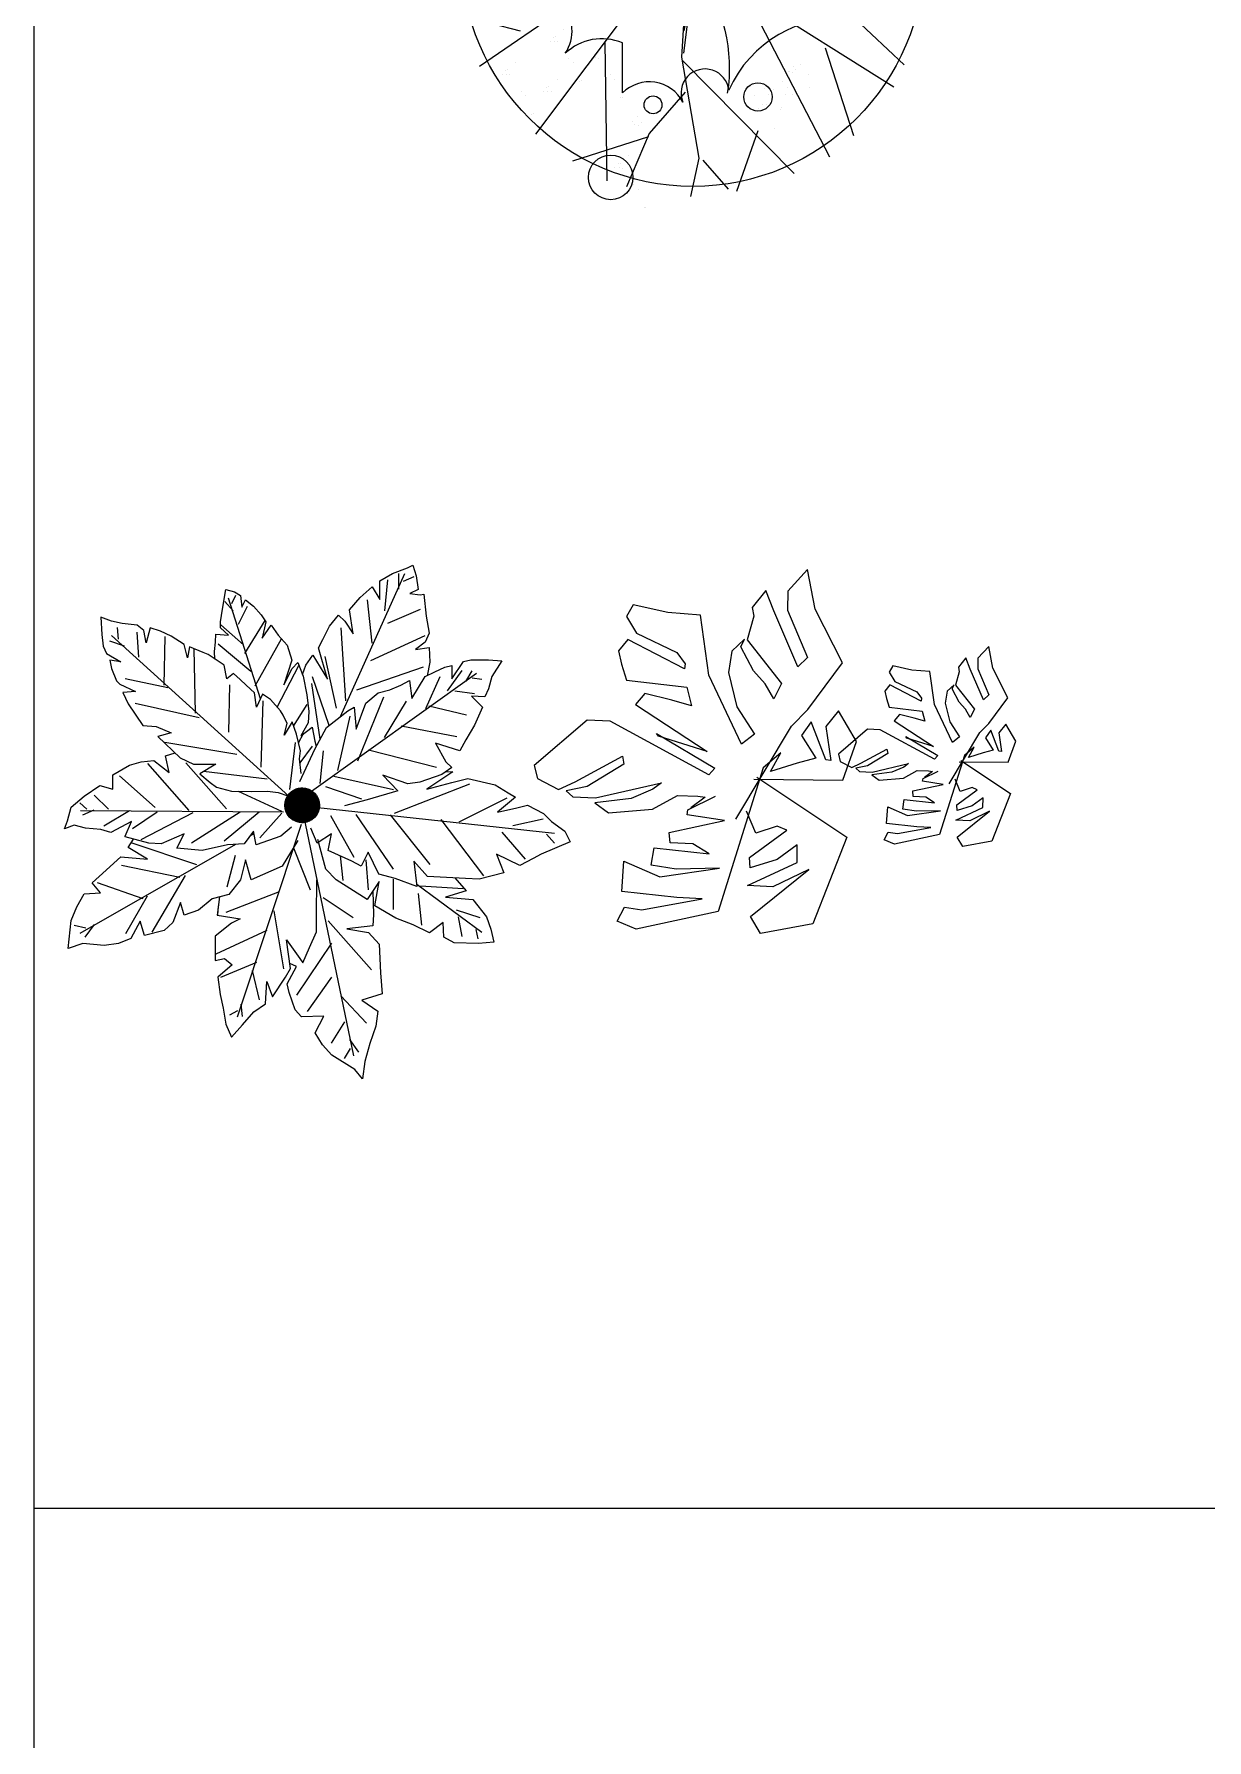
# Model space of a CAD drawing. Header units: millimetres. Extents: x 14385 to 129787, y 107826 to 186798.
# Drawn here: x 18573 to 21864, y 121597 to 126384 of the extents above; entities that cross this region are included whole.
import ezdxf

# ---------------------------------------------------------------- set-up
doc = ezdxf.new("R2010")
doc.units = ezdxf.units.MM
doc.header["$LTSCALE"] = 1000
doc.layers.add('FF-PLANTS', color=86, linetype='Continuous')

# ---------------------------------------------------------------- blocks, each defined once
blk = doc.blocks.new('做成ACAD TuKuai0082')
at = {"color": 98, "linetype": 'Continuous'}
for p, q in [((-203.7, 348.2), (-184.8, 633.2)), ((-104.4, 176.7), (-113.4, 639.8)), ((126.2, 436.1), (92.7, 661.7)), ((-114.2, 448.1), (-283.8, 602.4)), ((26.4, 246.4), (231.4, 618.8)), ((244.5, 548.9), (244.5, 548.9)), ((259.2, 562.3), (259.2, 562.3)), ((277.3, 558.5), (277.3, 558.5)), ((316.2, 550), (316.2, 550)), ((335, 550.8), (335, 550.8)), ((338.3, 554.9), (338.3, 554.9)), ((-209.1, 343.4), (-416.2, 511.9)), ((25.1, 307.2), (-11.1, 517.1)), ((238.7, 483.2), (238.7, 483.2)), ((257.5, 492.8), (257.5, 492.8)), ((258.8, 499.9), (258.8, 499.9)), ((260.9, 188.2), (406.9, 506)), ((-246.6, 87.4), (-510.1, 418.3)), ((-266, 393.6), (-266, 393.6)), ((-263.6, 383.1), (-263.6, 383.1)), ((-260.3, 395.9), (-260.3, 395.9)), ((-237.4, 416.8), (-237.4, 416.8)), ((3.3, 9.2), (-41.8, 405.8)), ((232.7, 394), (232.7, 394)), ((241.6, 405.2), (241.6, 405.2)), ((244.1, 394.6), (244.1, 394.6)), ((247.3, 407.4), (247.3, 407.4)), ((253.4, 393.4), (253.4, 393.4)), ((270.2, 428.3), (270.2, 428.3)), ((283.1, 191.9), (503.7, 404.7)), ((-274.9, 382.5), (-274.9, 382.5)), ((-254.2, 381.8), (-254.2, 381.8)), ((-222.3, 335.3), (-222.3, 335.3)), ((0, 0), (-209.1, 343.4)), ((-93.7, 159.1), (-203.7, 348.2)), ((166.3, 187.2), (171.3, 352.3)), ((285.3, 346.9), (285.3, 346.9)), ((429.5, 348.2), (429.5, 348.2)), ((-396, 268.8), (-586, 295.3)), ((-210, 323.3), (-210, 323.3)), ((6.6, 4.5), (25.1, 307.2)), ((297.6, 334.8), (297.6, 334.8)), ((333.4, 326.3), (580.3, 299)), ((348.8, 305.6), (348.8, 305.6)), ((392, 313.8), (392, 313.8)), ((397.3, 327.2), (397.3, 327.2)), ((405.3, 330.4), (405.3, 330.4)), ((406.7, 327.2), (406.7, 327.2)), ((406.7, 325.9), (406.7, 325.9)), ((6.1, -9.5), (-352, 266.2)), ((-192.4, 270.3), (-192.4, 270.3)), ((-188.4, 272.8), (-188.4, 272.8)), ((315.3, 281.9), (315.3, 281.9)), ((319.2, 284.4), (319.2, 284.4)), ((353.8, 278.9), (353.8, 278.9)), ((360.1, 242.6), (360.1, 242.6)), ((386, 269.2), (386, 269.2)), ((-32, 6.8), (-624.1, 226.1)), ((0, 0), (283.1, 191.9)), ((250.2, 11.6), (615.4, 208.7)), ((-440.1, 153.2), (-651.8, 131.1)), ((-197.5, 178.2), (0.2, -8.4)), ((2.3, 16.6), (-93.7, 159.1)), ((-92.6, 176), (7.7, 21.3)), ((99.8, 93.3), (166.3, 187.2)), ((110.9, 80.9), (260.9, 188.2)), ((162.3, 161.5), (110.9, 80.9)), ((458, 144.1), (458, 144.1)), ((-506.7, 112.1), (-506.7, 112.1)), ((-8.1, -3.9), (-94.6, 141.9)), ((1.2, -2.5), (172.1, 122.1)), ((420.5, 109.8), (420.5, 109.8)), ((429.3, 120.9), (429.3, 120.9)), ((431.8, 110.3), (431.8, 110.3)), ((435.1, 123.2), (435.1, 123.2)), ((441.2, 109.1), (441.2, 109.1)), ((-544.2, 77.7), (-544.2, 77.7)), ((-535.3, 88.9), (-535.3, 88.9)), ((-532.8, 78.3), (-532.8, 78.3)), ((-529.5, 91.1), (-529.5, 91.1)), ((-523.4, 77.1), (-523.4, 77.1)), ((7.7, 21.3), (99.8, 93.3)), ((425.1, 0.9), (650, 49.2)), ((433.4, 60.4), (433.4, 60.4)), ((473, 62.6), (473, 62.6)), ((485.4, 50.6), (485.4, 50.6)), ((-358.2, -110), (-670, 16.1)), ((-491.6, 30.6), (-491.6, 30.6)), ((-479.2, 18.6), (-479.2, 18.6)), ((0, 0), (-143, -96.1)), ((-141.9, -79.3), (-32, 6.8)), ((-20.3, 6.1), (-134.5, -68)), ((-117.4, 45.8), (-19.5, 17.9)), ((-52.2, 0.7), (-52.2, 0.7)), ((-43.4, 11.9), (-43.4, 11.9)), ((-40.9, 1.3), (-40.9, 1.3)), ((-37.6, 14.1), (-37.6, 14.1)), ((-31.5, 0.1), (-31.5, 0.1)), ((-14.7, 35.1), (-14.7, 35.1)), ((-3.8, 0.1), (234.4, -136)), ((0, 0), (559.3, -351.6)), ((51.1, 13.6), (250.2, 11.6)), ((295.2, 30.8), (647.6, -80.5)), ((381.5, 26.9), (381.5, 26.9)), ((395.9, 26), (395.9, 26)), ((404.7, 37.2), (404.7, 37.2)), ((407.2, 26.6), (407.2, 26.6)), ((410.5, 39.4), (410.5, 39.4)), ((416.6, 25.4), (416.6, 25.4)), ((507, 0.1), (507, 0.1)), ((-461.6, -34.4), (-461.6, -34.4)), ((-457.6, -31.9), (-457.6, -31.9)), ((6.4, -24.7), (-99, -139.7)), ((-23.2, -42.7), (-37, -268)), ((1, -5.3), (-31.2, -256.6)), ((1.9, -33), (-29.7, -194.4)), ((0.3, -46.4), (0.3, -46.4)), ((8.8, -28.2), (238.8, -83.9)), ((11, -32.1), (108.6, -82.2)), ((448.4, -21.1), (448.4, -21.1)), ((460.8, -33.1), (460.8, -33.1)), ((503, -2.4), (503, -2.4)), ((-134.5, -68), (-446.3, -483.8)), ((-164.4, -88.1), (-358.2, -110)), ((-131.6, -84.8), (-131.6, -84.8)), ((-108.8, -63.9), (-108.8, -63.9)), ((12.7, -58.4), (12.7, -58.4)), ((143.7, -94.1), (378.8, -547.8)), ((478.4, -86.1), (478.4, -86.1)), ((482.4, -83.6), (482.4, -83.6)), ((-352.2, -122.2), (-603.3, -294.6)), ((-143, -96.1), (-352.2, -122.2)), ((-146.3, -98.2), (-146.3, -98.2)), ((-118.7, -97.4), (-118.7, -97.4)), ((-117.8, -126.8), (-117.8, -126.8)), ((-99.8, -96.6), (-99.8, -96.6)), ((30.3, -111.4), (30.3, -111.4)), ((34.3, -108.9), (34.3, -108.9)), ((234.4, -136), (562.8, -177.9)), ((-488.3, -195), (-647.2, -153.8)), ((-367.7, -189.7), (-367.7, -189.7)), ((450.4, -160.8), (587.7, -289.7)), ((-405.2, -224), (-405.2, -224)), ((-396.3, -212.8), (-396.3, -212.8)), ((-393.8, -223.4), (-393.8, -223.4)), ((-390.5, -210.6), (-390.5, -210.6)), ((-384.4, -224.7), (-384.4, -224.7)), ((-252.1, -227), (-246, -615.5)), ((-252, -236.2), (-252, -236.2)), ((-501.3, -283.2), (-501.3, -283.2)), ((-352.6, -271.1), (-352.6, -271.1)), ((-340.2, -283.2), (-340.2, -283.2)), ((-289.5, -270.5), (-289.5, -270.5)), ((-280.6, -259.3), (-280.6, -259.3)), ((-278.1, -269.9), (-278.1, -269.9)), ((-274.8, -257.1), (-274.8, -257.1)), ((-268.7, -271.2), (-268.7, -271.2)), ((-37, -268), (11.6, -551.2)), ((-32.5, -278.4), (279.2, -594.2)), ((366.4, -241.9), (445.7, -488.3)), ((-538.8, -317.5), (-538.8, -317.5)), ((-529.9, -306.3), (-529.9, -306.3)), ((-527.5, -316.9), (-527.5, -316.9)), ((-524.2, -304.1), (-524.2, -304.1)), ((-518.1, -318.1), (-518.1, -318.1)), ((-385.6, -329.7), (-385.6, -329.7)), ((-318.6, -333.7), (-318.6, -333.7)), ((-236.9, -317.6), (-236.9, -317.6)), ((-224.5, -329.7), (-224.5, -329.7)), ((263.8, -308.6), (263.8, -308.6)), ((265.2, -308.6), (265.2, -308.6)), ((274.6, -309.9), (274.6, -309.9)), ((278.1, -294.6), (278.1, -294.6)), ((283.6, -302.3), (283.6, -302.3)), ((298.3, -288.9), (298.3, -288.9)), ((318.8, -315.7), (318.8, -315.7)), ((-486.2, -364.6), (-486.2, -364.6)), ((-473.9, -376.7), (-473.9, -376.7)), ((-423.1, -364), (-423.1, -364)), ((-414.2, -352.8), (-414.2, -352.8)), ((-411.7, -363.4), (-411.7, -363.4)), ((-408.5, -350.6), (-408.5, -350.6)), ((-402.4, -364.7), (-402.4, -364.7)), ((-322.6, -336.2), (-322.6, -336.2)), ((-206.9, -382.7), (-206.9, -382.7)), ((-202.9, -380.2), (-202.9, -380.2)), ((-26.1, -366.6), (-127.6, -482)), ((167.5, -376.3), (167.5, -376.3)), ((196.5, -356.1), (196.5, -356.1)), ((208, -371.6), (208, -371.6)), ((222.6, -358.2), (222.6, -358.2)), ((245.5, -337.3), (245.5, -337.3)), ((256.2, -372.4), (256.2, -372.4)), ((259.6, -353.2), (259.6, -353.2)), ((275.1, -371.6), (275.1, -371.6)), ((321.8, -352.9), (321.8, -352.9)), ((-456.2, -429.7), (-456.2, -429.7)), ((-452.3, -427.2), (-452.3, -427.2)), ((179.2, -410.9), (179.2, -410.9)), ((191.1, -401), (191.1, -401)), ((200.5, -402.2), (200.5, -402.2)), ((240.2, -414.4), (240.2, -414.4)), ((244.7, -408), (244.7, -408)), ((-175, -448.3), (-175, -448.3)), ((-168, -457.9), (-168, -457.9)), ((-160.3, -434.9), (-160.3, -434.9)), ((-158.7, -459.2), (-158.7, -459.2)), ((-150.1, -451.1), (-150.1, -451.1)), ((-114.5, -465), (-114.5, -465)), ((177.5, -474.6), (117.6, -645.1)), ((222.9, -469.2), (222.9, -469.2)), ((-129, -492), (-342.3, -559.8)), ((-127.6, -482), (-190.8, -631.7)), ((-214.5, -567.8), (-214.5, -567.8)), ((-208.8, -565.6), (-208.8, -565.6)), ((-185.9, -544.6), (-185.9, -544.6)), ((11.6, -551.2), (-11.8, -659.5)), ((23.1, -557), (94.1, -639)), ((-223.4, -579), (-223.4, -579)), ((-212, -578.4), (-212, -578.4)), ((-202.7, -579.6), (-202.7, -579.6)), ((-170.8, -626.1), (-170.8, -626.1)), ((-158.5, -638.1), (-158.5, -638.1)), ((-140.8, -691.1), (-140.8, -691.1)), ((-136.9, -688.6), (-136.9, -688.6))]:
    blk.add_line(p, q, dxfattribs=at)
at = {"linetype": 'Continuous'}
blk.add_lwpolyline([(-503.1, 150.2, 0.528604), (-400.4, 340, 0.461323), (-69.1, 526, 0.422537), (218.4, 469.2, 0.562131), (485.1, 172.2, 0.60877), (442.1, -160, 0.325172), (96.3, -360.9, 1.146579), (-33, -394.2, 0.504788), (-202.1, -368.4, -0.001062), (-202.6, -227.7, 0.292797), (-362.7, -257.1, 0.752364), (-506, -89.1, 0.768627), (-503.1, 150.2)], format="xyb", dxfattribs=at)
at = {"color": 98, "linetype": 'Continuous'}
for points in [[(137, 349.4), (67, 322.6), (29.1, 366.3), (32.1, 383.2), (49.9, 373.5), (85.7, 354.1), (95.3, 372), (108.8, 374), (158.4, 371.8)], [(-216.4, -134.2), (-135.7, -124.1), (-51.5, -60), (-123.2, -53.5), (-185.6, -97.1), (-283.9, -104), (-252.8, -133.8)]]:
    blk.add_lwpolyline(points, close=True, dxfattribs=at)
for points in [[(6.1, -9.5, -0.289646), (268, 29.3, -0.01639)], [(-373.3, -42.7, -0.22602), (-7.8, -19.2)], [(11.3, -31.6, -0.197403), (91.9, -369.6, -0.078046)]]:
    blk.add_lwpolyline(points, format="xyb", dxfattribs=at)
at = {"linetype": 'Continuous'}
blk.add_circle((-4.8, 18.1), 648.8, dxfattribs=at)
at = {"color": 98, "linetype": 'Continuous'}
for centre, radius in [((358.9, 345.4), 30.4), ((-116.5, -402), 25.1), ((177.9, -379.8), 39.7), ((-235.3, -605.6), 62.5)]:
    blk.add_circle(centre, radius, dxfattribs=at)
blk.add_arc((585.5, -149.4), 603.4, 131.9348, 164.758, dxfattribs=at)
blk = doc.blocks.new('*X457')
at = {"color": 0}
for p, q in [((-66.086, -112.72), (-65.962, -112.595)), ((-66.086, -112.718), (-65.963, -112.595)), ((-66.086, -112.716), (-65.965, -112.595)), ((-66.086, -112.715), (-65.967, -112.595)), ((-66.086, -112.713), (-65.969, -112.595)), ((-66.086, -112.711), (-65.97, -112.595)), ((-66.086, -112.709), (-65.972, -112.595)), ((-66.086, -112.707), (-65.974, -112.595)), ((-66.086, -112.706), (-65.976, -112.595)), ((-66.086, -112.723), (-65.958, -112.596)), ((-66.086, -112.721), (-65.96, -112.596)), ((-66.086, -112.704), (-65.978, -112.596)), ((-66.086, -112.702), (-65.98, -112.596)), ((-66.086, -112.7), (-65.982, -112.596)), ((-66.085, -112.729), (-65.952, -112.596)), ((-66.085, -112.728), (-65.954, -112.596)), ((-66.085, -112.726), (-65.955, -112.596)), ((-66.085, -112.724), (-65.957, -112.596)), ((-66.085, -112.698), (-65.984, -112.596)), ((-66.085, -112.696), (-65.986, -112.596)), ((-66.085, -112.731), (-65.951, -112.597)), ((-66.085, -112.694), (-65.988, -112.597)), ((-66.084, -112.734), (-65.948, -112.597)), ((-66.084, -112.732), (-65.949, -112.597)), ((-66.084, -112.692), (-65.99, -112.597)), ((-66.084, -112.689), (-65.992, -112.597)), ((-66.084, -112.737), (-65.945, -112.598)), ((-66.084, -112.735), (-65.946, -112.598)), ((-66.083, -112.74), (-65.942, -112.598)), ((-66.083, -112.738), (-65.943, -112.598)), ((-66.083, -112.687), (-65.994, -112.598)), ((-66.083, -112.685), (-65.997, -112.598)), ((-66.083, -112.741), (-65.94, -112.599)), ((-66.082, -112.742), (-65.939, -112.599)), ((-66.082, -112.682), (-65.999, -112.599)), ((-66.082, -112.744), (-65.938, -112.6)), ((-66.082, -112.68), (-66.001, -112.6)), ((-66.081, -112.746), (-65.935, -112.6)), ((-66.081, -112.745), (-65.936, -112.6)), ((-66.081, -112.677), (-66.004, -112.6)), ((-66.081, -112.748), (-65.934, -112.601)), ((-66.08, -112.749), (-65.932, -112.601)), ((-66.08, -112.675), (-66.006, -112.601)), ((-66.08, -112.75), (-65.931, -112.602)), ((-66.079, -112.752), (-65.93, -112.602)), ((-66.079, -112.672), (-66.009, -112.602)), ((-66.079, -112.753), (-65.928, -112.603)), ((-66.078, -112.754), (-65.927, -112.603)), ((-66.078, -112.669), (-66.012, -112.603)), ((-66.078, -112.756), (-65.926, -112.604)), ((-66.077, -112.757), (-65.924, -112.604)), ((-66.077, -112.758), (-65.923, -112.605)), ((-66.077, -112.666), (-66.015, -112.605)), ((-66.076, -112.759), (-65.922, -112.605)), ((-66.076, -112.761), (-65.921, -112.606)), ((-66.075, -112.762), (-65.92, -112.606)), ((-66.075, -112.663), (-66.018, -112.606)), ((-66.074, -112.764), (-65.917, -112.607)), ((-66.074, -112.763), (-65.918, -112.607)), ((-66.074, -112.66), (-66.022, -112.608)), ((-66.073, -112.765), (-65.916, -112.608)), ((-66.073, -112.766), (-65.915, -112.609)), ((-66.072, -112.768), (-65.914, -112.609)), ((-66.072, -112.656), (-66.025, -112.609)), ((-66.071, -112.769), (-65.913, -112.61)), ((-66.071, -112.77), (-65.911, -112.611)), ((-66.07, -112.771), (-65.91, -112.611)), ((-66.07, -112.772), (-65.909, -112.612)), ((-66.07, -112.652), (-66.029, -112.612)), ((-66.069, -112.773), (-65.908, -112.613)), ((-66.068, -112.774), (-65.907, -112.613)), ((-66.067, -112.775), (-65.906, -112.614)), ((-66.067, -112.776), (-65.905, -112.615)), ((-66.066, -112.778), (-65.904, -112.615)), ((-66.066, -112.647), (-66.034, -112.615)), ((-66.065, -112.779), (-65.903, -112.616)), ((-66.065, -112.78), (-65.902, -112.617)), ((-66.064, -112.781), (-65.901, -112.617)), ((-66.063, -112.782), (-65.9, -112.618)), ((-66.062, -112.783), (-65.899, -112.619)), ((-66.062, -112.641), (-66.04, -112.619)), ((-66.062, -112.784), (-65.898, -112.62)), ((-66.061, -112.785), (-65.897, -112.621)), ((-66.06, -112.786), (-65.896, -112.621)), ((-66.059, -112.787), (-65.895, -112.622)), ((-66.058, -112.788), (-65.894, -112.623)), ((-66.058, -112.789), (-65.893, -112.624)), ((-66.057, -112.789), (-65.892, -112.625)), ((-66.056, -112.79), (-65.891, -112.625)), ((-66.055, -112.791), (-65.89, -112.626)), ((-66.054, -112.792), (-65.889, -112.627)), ((-66.053, -112.793), (-65.888, -112.628)), ((-66.053, -112.794), (-65.887, -112.629)), ((-66.052, -112.795), (-65.886, -112.63)), ((-66.051, -112.796), (-65.886, -112.631)), ((-66.05, -112.797), (-65.885, -112.631)), ((-66.049, -112.798), (-65.884, -112.632)), ((-66.048, -112.798), (-65.883, -112.633)), ((-66.047, -112.799), (-65.882, -112.634)), ((-66.046, -112.8), (-65.881, -112.635)), ((-66.045, -112.801), (-65.88, -112.636)), ((-66.044, -112.802), (-65.88, -112.637)), ((-66.043, -112.802), (-65.879, -112.638)), ((-66.042, -112.803), (-65.878, -112.639)), ((-66.041, -112.804), (-65.877, -112.64)), ((-66.04, -112.805), (-65.877, -112.641)), ((-66.039, -112.806), (-65.876, -112.642)), ((-66.038, -112.806), (-65.875, -112.643)), ((-66.037, -112.807), (-65.874, -112.644)), ((-66.036, -112.808), (-65.874, -112.645)), ((-66.035, -112.809), (-65.873, -112.646)), ((-66.034, -112.809), (-65.872, -112.647)), ((-66.033, -112.81), (-65.871, -112.648)), ((-66.032, -112.811), (-65.871, -112.649)), ((-66.031, -112.811), (-65.87, -112.65)), ((-66.03, -112.812), (-65.869, -112.652)), ((-66.029, -112.813), (-65.869, -112.653)), ((-66.028, -112.813), (-65.868, -112.654)), ((-66.026, -112.814), (-65.867, -112.655)), ((-66.025, -112.815), (-65.867, -112.656)), ((-66.024, -112.815), (-65.866, -112.657)), ((-66.023, -112.816), (-65.866, -112.658)), ((-66.022, -112.816), (-65.865, -112.66)), ((-66.021, -112.817), (-65.864, -112.661)), ((-66.019, -112.818), (-65.864, -112.662)), ((-66.018, -112.818), (-65.863, -112.663)), ((-66.017, -112.819), (-65.863, -112.664)), ((-66.016, -112.819), (-65.862, -112.666)), ((-66.015, -112.82), (-65.862, -112.667)), ((-66.013, -112.82), (-65.861, -112.668)), ((-66.012, -112.821), (-65.861, -112.669)), ((-66.011, -112.821), (-65.86, -112.671)), ((-66.01, -112.822), (-65.86, -112.672)), ((-66.008, -112.822), (-65.859, -112.673)), ((-66.007, -112.823), (-65.859, -112.674)), ((-66.006, -112.823), (-65.858, -112.676)), ((-66.004, -112.824), (-65.858, -112.677)), ((-66.003, -112.824), (-65.857, -112.678)), ((-66.002, -112.824), (-65.857, -112.68)), ((-66, -112.825), (-65.857, -112.681)), ((-65.999, -112.825), (-65.856, -112.683)), ((-65.997, -112.825), (-65.856, -112.684)), ((-65.996, -112.826), (-65.856, -112.685)), ((-65.994, -112.826), (-65.855, -112.687)), ((-65.993, -112.826), (-65.855, -112.688)), ((-65.992, -112.827), (-65.855, -112.69)), ((-65.99, -112.827), (-65.854, -112.691)), ((-65.989, -112.827), (-65.854, -112.693)), ((-65.987, -112.828), (-65.854, -112.694)), ((-65.985, -112.828), (-65.854, -112.696)), ((-65.984, -112.828), (-65.853, -112.697)), ((-65.982, -112.828), (-65.853, -112.699)), ((-65.981, -112.828), (-65.853, -112.701)), ((-65.979, -112.828), (-65.853, -112.702)), ((-65.977, -112.829), (-65.853, -112.704)), ((-65.976, -112.829), (-65.853, -112.706)), ((-65.974, -112.829), (-65.853, -112.707)), ((-65.972, -112.829), (-65.853, -112.709)), ((-65.971, -112.829), (-65.852, -112.711)), ((-65.969, -112.829), (-65.852, -112.712)), ((-65.967, -112.829), (-65.852, -112.714)), ((-65.965, -112.829), (-65.853, -112.716)), ((-65.963, -112.829), (-65.853, -112.718)), ((-65.962, -112.829), (-65.853, -112.72)), ((-65.96, -112.828), (-65.853, -112.722)), ((-65.958, -112.828), (-65.853, -112.724)), ((-65.956, -112.828), (-65.853, -112.726)), ((-65.954, -112.828), (-65.854, -112.728)), ((-65.952, -112.828), (-65.854, -112.73)), ((-65.95, -112.827), (-65.854, -112.732)), ((-65.947, -112.827), (-65.855, -112.734)), ((-65.945, -112.826), (-65.855, -112.736)), ((-65.943, -112.826), (-65.856, -112.738)), ((-65.941, -112.825), (-65.856, -112.741)), ((-65.938, -112.825), (-65.857, -112.743)), ((-65.936, -112.824), (-65.857, -112.746)), ((-65.933, -112.823), (-65.858, -112.748)), ((-65.93, -112.822), (-65.859, -112.751)), ((-65.928, -112.821), (-65.86, -112.754)), ((-65.925, -112.82), (-65.861, -112.757)), ((-65.922, -112.819), (-65.863, -112.76)), ((-65.918, -112.817), (-65.864, -112.763)), ((-65.915, -112.815), (-65.866, -112.767)), ((-65.911, -112.813), (-65.868, -112.771)), ((-65.906, -112.81), (-65.871, -112.775)), ((-65.901, -112.807), (-65.875, -112.781)), ((-65.891, -112.799), (-65.882, -112.79))]:
    blk.add_line(p, q, dxfattribs=at)
blk = doc.blocks.new('T1')
at = {"color": 0, "linetype": 'ByBlock'}
for p, q in [((5141.6, 224), (5322.2, 625.4)), ((5304.7, 581.8), (5304.7, 625.4)), ((5265.5, 520.9), (5274.3, 608)), ((5317.8, 603.6), (5348.3, 616.7)), ((4840.3, 520.8), (4817.1, 546.8)), ((4916.9, 273.6), (4827.5, 556.1)), ((4836.5, 540.8), (4847.7, 564.8)), ((4855.4, 483), (4880.5, 533.4)), ((5230.7, 429.4), (5217.6, 551.4)), ((4869.5, 425.4), (4806, 480.8)), ((4873, 400.5), (4930.1, 493.6)), ((5274.3, 486), (5365.7, 525.2)), ((4535.3, 421.6), (4493.9, 435.1)), ((5026.2, -26.4), (4499.3, 451.6)), ((4518.7, 440.8), (4515.7, 473.8)), ((4575.5, 390.2), (4570.8, 460.4)), ((4646.3, 312.3), (4649.4, 448.7)), ((4902.4, 310.1), (4975.8, 442.4)), ((5156.6, 268.3), (5143.6, 473)), ((5226.3, 381.5), (5378.8, 451.2)), ((4735, 233), (4731.2, 414.1)), ((4889.9, 350.2), (4798, 427)), ((4963.6, 250.5), (5024.6, 367.5)), ((5059.9, 14.5), (5522.9, 345.5)), ((5109.9, 199.2), (5062.5, 335.6)), ((5187.1, 298.4), (5374.4, 363.7)), ((5380.8, 246.9), (5420.9, 336.5)), ((5441.7, 296.1), (5482.8, 352.8)), ((5493.4, 322.5), (5510.9, 352.6)), ((4657.4, 304.1), (4537.4, 329.3)), ((5084.5, 160.6), (5060.8, 316.2)), ((5462, 296.4), (5517.7, 288.1)), ((5511.2, 332.2), (5537.5, 329)), ((4744.8, 220.7), (4565.4, 260.7)), ((4919.3, 81.6), (4924.8, 267.6)), ((5010, 197.3), (5047.5, 257.5)), ((5190.3, 99.8), (5262.6, 279.4)), ((5264.7, 165.3), (5326.8, 266.8)), ((5389.1, 254.2), (5495.2, 228.7)), ((5133.9, 72.2), (5168.5, 225.4)), ((5312.1, 198.2), (5467.9, 168)), ((4850.5, 117.6), (4648.9, 151.1)), ((4999.7, 18.8), (5015.2, 151.2)), ((5023.7, 150.5), (5038.1, 176.1)), ((5027.9, 93.7), (5063.2, 140.7)), ((5084.8, 36.3), (5093.7, 127.9)), ((5220.4, 130.7), (5411.2, 82)), ((4621.8, -31.7), (4521.6, 57.4)), ((4716.5, -39.5), (4601.3, 92.5)), ((4821.3, -35.2), (4707.4, 93.6)), ((4936.1, 48.6), (4757.4, 69.6)), ((5122.8, 56.8), (5290.6, 19.5)), ((4490.5, -36.3), (4450.3, 3.1)), ((4976.5, -42.5), (4855.4, 13.1)), ((5099.8, 27.6), (5200.7, -7)), ((5293.2, -47.7), (5504.5, 34.7)), ((4429.7, -36.4), (4410.3, -18.3)), ((4981.5, -44.6), (4412.3, -40.3)), ((4449.8, -39), (4418, -53)), ((4549.6, -40.7), (4477.3, -84)), ((4627.4, -44.5), (4558.3, -91.3)), ((4727.1, -46.2), (4581.5, -121.8)), ((4859.8, -44.9), (4723, -131.8)), ((4912.8, -44.4), (4815.3, -125.4)), ((4976.4, -47.7), (4915.4, -116.5)), ((5032.9, -31.3), (5178.1, -727.8)), ((5034.5, -26.4), (5741.7, -103.5)), ((5474.8, -71.2), (5608.9, -4.7)), ((5031.2, -79.4), (4851.2, -619.4)), ((5113.7, -54), (5178.9, -170.3)), ((5184.4, -51), (5289.3, -204.7)), ((5280.8, -51.8), (5392.3, -191.1)), ((5422.5, -65.2), (5542.5, -223.2)), ((5624.8, -82), (5710.3, -63.3)), ((4846.8, -134.9), (4410.3, -384.7)), ((4738.4, -192.5), (4554.3, -130.3)), ((4899, -105), (4887.9, -111.3)), ((5594.4, -101), (5659.9, -175.9)), ((5719.7, -106.1), (5741.5, -131.1)), ((5009.8, -144.6), (5056.7, -262.4)), ((5140.4, -167), (5148.4, -236.1)), ((5212.5, -177.8), (5218.6, -262.2)), ((4691, -228), (4526.9, -193.9)), ((4705.7, -222.6), (4612.3, -380.8)), ((4588.2, -287.9), (4459.5, -242.8)), ((4599.4, -279.9), (4538.4, -386.2)), ((4969.7, -267.7), (4819.6, -326.3)), ((5092.6, -284), (5176.6, -339.6)), ((5355.2, -246.3), (5537.6, -380.9)), ((5359.7, -272.8), (5368.4, -361.5)), ((5366.1, -251.1), (5485.6, -259.1)), ((4954.2, -321.8), (4981.1, -483.7)), ((5465.5, -319), (5532.1, -340.5)), ((4426.6, -369.6), (4394.2, -362.3)), ((4450, -359.7), (4424.4, -394.9)), ((4935.2, -376.3), (4791.3, -443.4)), ((5107, -349.1), (5228.6, -486.8)), ((5472, -338.2), (5481.4, -393.7)), ((5521.3, -373.8), (5526.4, -399.9)), ((5115.9, -412.4), (5018.2, -557.9)), ((4905.8, -466.8), (4805, -508.5)), ((4894, -489), (4912.9, -571.1)), ((5142.4, -560), (5214.4, -636.8)), ((4852.9, -601.7), (4829.7, -614.6)), ((4861.6, -583.3), (4865.1, -618)), ((5152.6, -633.3), (5115.1, -692.9)), ((5168.8, -707.6), (5151.9, -736.1)), ((5166.6, -682.3), (5192.2, -717.5))]:
    blk.add_line(p, q, dxfattribs=at)
for p, q in [((5097.3, 392.6), (5129.2, 247.7)), ((4829.7, 312.9), (4827.2, 180.5)), ((4845.7, -166.3), (4823, -255)), ((5289.9, -317.4), (5289.9, -232.2)), ((4797.1, -333.5), (4798.8, -307.4)), ((5049.3, -603.6), (5117.2, -507.9))]:
    blk.add_line(p, q)
for points in [[(5035.1, 341.9), (5044.2, 367.7), (5063.4, 395.8), (5104.8, 329.2), (5079.7, 416.5), (5091.5, 440.1), (5110.8, 477.1), (5135.9, 508.2), (5153.7, 491.9), (5177.4, 456.4), (5167, 523), (5196.6, 558.4), (5230.6, 588), (5251.4, 552.5), (5251.4, 604.3), (5286.9, 625), (5329.8, 641.2), (5344.6, 648.6), (5353.5, 619.1), (5359.4, 580.6), (5335.7, 568.8), (5365.3, 565.8), (5375.7, 567.3), (5381.6, 505.2), (5390.5, 457.9), (5378.6, 432.7), (5352, 412), (5390.5, 418), (5391.9, 376.6), (5384.5, 338.1), (5384.5, 338.1)], [(4789.2, 385), (4787.9, 406.1), (4790.7, 432.6), (4792.1, 455), (4827, 452.2), (4804.7, 473.2), (4804.7, 489.9), (4810.3, 524.9), (4820.1, 580.7), (4843.8, 573.8), (4860.6, 564), (4864.8, 530.4), (4874.6, 551.4), (4897, 533.2), (4919.3, 509.5), (4931.9, 489.9), (4922.1, 443.8), (4947.3, 480.1), (4966.9, 452.2), (4992.1, 424.3), (5004.6, 382.3), (4982.3, 312.5), (5006, 358.6), (5021.4, 375.4), (5036.8, 337.6), (5046.6, 284.5), (5052.2, 238.4), (5050.8, 206.3), (5029.8, 170), (5062, 193.7), (5069, 154.6), (5073.6, 140.6)], [(5030.9, 64.3), (5026.7, 105.2), (5028.8, 127.2), (5018.4, 174.4), (5005.8, 209), (4983.7, 171.3), (4992.1, 204.8), (4980.6, 227.9), (4973.2, 239.5), (4944.9, 272), (4922.8, 286.6), (4906, 249.9), (4899.7, 290.8), (4876.7, 311.8), (4859.9, 327.5), (4841, 344.3), (4822.1, 329.6), (4814.7, 368.4), (4769.9, 397.6), (4755.8, 403.8), (4718.2, 419.5), (4711.9, 388.2), (4702.5, 425.8), (4666.5, 449.2), (4636.8, 463.3), (4607, 472.7), (4596, 430.4), (4589.8, 464.9), (4571, 480.5), (4528.7, 485.2), (4499, 491.5), (4469.2, 502.4), (4472.3, 453.9), (4475.5, 421.1), (4484.9, 400.7), (4525.6, 377.2), (4494.3, 381.9), (4499, 358.5), (4513, 324.1), (4522.4, 314.7), (4566.3, 294.3), (4530.3, 291.2), (4545.9, 259.9), (4586.6, 198.9), (4624.2, 195.8), (4666.5, 178.5), (4628.9, 167.6), (4691.6, 108.1), (4728.7, 90.3), (4791.7, 90.3), (4746.6, 63.1), (4776, 38.9), (4793.8, 25.3), (4835.8, 14.8), (4892.5, 13.8), (4936.6, 14.8), (4967, 10.6), (4993.4, 1.8)], [(5027.1, 41.7), (5069.5, 132.8), (5102, 193), (5162.3, 240.2), (5180.2, 249.9), (5185.1, 188.1), (5212.7, 261.3), (5246.9, 290.6), (5279.5, 298.7), (5310.4, 311.8), (5334.8, 324.8), (5341.3, 274.3), (5378.8, 336.2), (5406.5, 349.2), (5434.1, 362.2), (5453.7, 367.1), (5453.7, 329.6), (5486.2, 378.4), (5507.4, 383.3), (5556.2, 383.3), (5593.7, 380.1), (5566, 336.2), (5556.2, 302), (5546.5, 279.2), (5509, 280.8), (5539.9, 249.9), (5517.2, 199.5), (5492.7, 158.9), (5476.5, 127.9), (5408.1, 149.1), (5437.4, 97), (5453.7, 80.8), (5426, 61.3), (5364.1, 40.1), (5329.9, 35.2), (5259.9, 59.6), (5302.3, 15.7), (5216, -10.3), (5152.5, -26.6)], [(5004, -86.1), (4974.4, -112.2), (4904.7, -136.5), (4897.8, -98.2), (4871.6, -133), (4824.6, -136.5), (4753.3, -152.2), (4681.9, -145.2), (4702.8, -105.2), (4638.3, -133), (4603.5, -131.3), (4537.4, -113.9), (4537.4, -112.2), (4554.8, -70.4), (4497.3, -101.7), (4469.5, -93), (4425.9, -89.5), (4394.6, -80.8), (4366.8, -91.3), (4375.5, -68.7), (4385.9, -30.4), (4422.5, 0.9), (4466, 30.5), (4502.6, 20), (4502.6, 60.1), (4549.6, 87.9), (4582.6, 96.6), (4617.5, 100.1), (4661, 67), (4650.5, 114), (4677.3, 121.6)], [(5437.3, 69.2), (5457, 68.8), (5383.9, 20.1), (5453.5, 39.2), (5498.8, 49.6), (5575.4, 32.2), (5611.9, 9.6), (5632.8, -2.6), (5582.3, -44.3), (5636.3, -32.1), (5665.9, -25.2), (5711.2, -47.8), (5733.8, -70.4), (5770.4, -98.2), (5786, -127.8), (5704.2, -162.6), (5681.6, -174.8), (5645, -193.9), (5578.9, -162.6), (5599.8, -214.8), (5530.1, -232.2), (5491.8, -230.4), (5385.6, -225.2), (5347.3, -181.7), (5356, -253.1), (5295.1, -230.4), (5249.4, -218.1), (5219.3, -156.3), (5199, -195.8), (5173.2, -181.7), (5107.1, -152.2), (5115.8, -105.2), (5075.7, -131.3), (5058.3, -89.5)], [(5021.4, -124.3), (4977.8, -195.7), (4890.8, -233.9), (4875.1, -178.3), (4861.2, -233.9), (4828.1, -275.7), (4781.1, -287.9), (4742.8, -319.2), (4702.8, -333.1), (4692.3, -298.3), (4671.4, -354), (4647.1, -376.6), (4591.3, -390.5), (4579.2, -350.5), (4553, -399.2), (4518.2, -413.1), (4478.2, -418.3), (4419, -413.1), (4377.2, -427), (4385.9, -348.7), (4401.6, -310.5), (4422.5, -273.9), (4467.7, -270.5), (4445.1, -242.6), (4464.2, -225.2), (4525.2, -169.6), (4600, -176.5), (4546.1, -143.5), (4560.6, -120)], [(5461.9, -229), (5493.6, -265.2), (5436.1, -282.6), (5512.7, -289.6), (5551, -338.3), (5563.2, -373.1), (5571.9, -409.6), (5528.4, -413.1), (5460.5, -411.4), (5430.9, -395.7), (5429.1, -353.9), (5390.8, -383.5), (5345.6, -360.9), (5296.8, -341.8), (5237.6, -307), (5249.8, -239.1), (5216.7, -289.6), (5129.7, -233.9), (5100.1, -204.3), (5077.5, -120.8)], [(4801.6, -282.5), (4795.8, -333.3), (4859.7, -343.9), (4835.4, -356.1), (4790.1, -392.6), (4790.1, -460.5), (4816.2, -455.2), (4837.1, -472.6), (4797.1, -507.4), (4804, -556.1), (4812.7, -594.4), (4819.7, -639.6), (4835.4, -676.2), (4866.7, -641.4), (4898, -604.8), (4931.1, -582.2), (4934.6, -519.6), (4950.3, -563.1), (4986.8, -507.4), (5000.8, -483.1), (4990.3, -403.1), (5026.9, -455.2), (5035.6, -467.4), (5054.7, -423.9), (5073.9, -380.4), (5073.9, -333.5), (5075.5, -234.1)], [(5232.3, -265.9), (5234.1, -331.7), (5232.3, -363), (5159.2, -371.7), (5220.1, -382.2), (5249.7, -415.2), (5253.2, -495.3), (5258.4, -554.4), (5201, -571.8), (5246.2, -603.1), (5241, -644.9), (5223.6, -693.6), (5209.7, -744), (5202.7, -792.7), (5181.8, -766.6), (5117.4, -726.6), (5091.3, -697), (5070.4, -664), (5094.8, -617), (5032.1, -618.8), (5014.7, -599.6), (4997.3, -550.9), (4992.1, -526.6), (5018.2, -477.9), (4998.9, -468.9)]]:
    blk.add_lwpolyline(points)
blk.add_circle((5033.8, -25.2), 48.7, dxfattribs=at)
at = {"color": 0, "linetype": 'ByBlock', "xscale": 416.7229866200146, "yscale": 416.7229866200146, "zscale": 416.7229866200146}
blk.add_blockref('*X457', (32524.8, 46944.5), dxfattribs=at)

msp = doc.modelspace()

# ---------------------------------------------------------------- linework, layer by layer
at = {"color": 1}
msp.add_line((18573.3, 122247.4), (80368.9, 122247.4), dxfattribs=at)
msp.add_lwpolyline([(129786.9, 184762.2), (129786.9, 107826.4), (18573.3, 107826.4), (18573.3, 184762.2), (80368.9, 184762.2), (80368.9, 107826.4)], dxfattribs=at)
at = {"layer": 'FF-PLANTS'}
for points in [[(20541.8, 124180.5), (20697.9, 124441.3), (20743.7, 124488.2), (20841.1, 124619.4), (20764.5, 124770.1), (20743.4, 124881.3), (20687.8, 124820.6), (20687.1, 124766.7), (20743.4, 124634.6), (20716.2, 124608), (20648.3, 124765.1), (20626.5, 124822.4), (20588.2, 124774.4), (20592.2, 124750.7), (20574.1, 124684.1), (20670.4, 124561.2), (20648.4, 124518.4), (20624.2, 124560.7), (20591.3, 124596.7), (20555.6, 124663.9), (20566.6, 124685.3), (20530.7, 124652.4), (20521.3, 124592.2), (20544.8, 124496), (20594.4, 124418.9)], [(20594.4, 124418.9), (20558, 124391.2), (20466.6, 124584.5), (20442.7, 124752.9), (20350.9, 124760.1), (20254.2, 124782.3), (20234.8, 124749.5), (20263.2, 124702.1), (20376.4, 124648.7), (20400, 124616.3), (20397.8, 124602.4), (20239, 124684.4), (20212.6, 124652.7), (20221.1, 124615.6), (20235.5, 124570.4), (20404.2, 124551.2), (20417.5, 124499), (20362.7, 124514.7), (20287, 124533.7), (20260.6, 124502), (20461.8, 124370.4), (20325.4, 124413.1), (20319.5, 124421.2), (20483.2, 124324.1), (20466, 124305.3), (20189, 124455.8), (20125.1, 124458.6), (19976.6, 124331.4), (19985.1, 124294.3), (20044.6, 124263.5), (20090.9, 124284.9), (20223.8, 124357.3), (20227.5, 124335.3), (20124.7, 124272.5), (20065.6, 124260.2), (20084.4, 124243), (20148.3, 124240.2), (20333.7, 124282.9), (20309.5, 124265.2), (20248.2, 124238.9), (20146.1, 124226.2), (20184.7, 124198.7), (20307.8, 124208.2), (20378.3, 124247.3), (20435.2, 124245.6), (20456.1, 124242.3), (20415.8, 124212.8)], [(21140.9, 124280.1), (21226.7, 124423.6), (21251.9, 124449.3), (21305.5, 124521.5), (21263.4, 124604.4), (21251.7, 124665.5), (21221.1, 124632.2), (21220.8, 124602.5), (21251.8, 124529.9), (21236.8, 124515.3), (21199.5, 124601.6), (21187.4, 124633.2), (21166.4, 124606.8), (21168.6, 124593.7), (21158.7, 124557.1), (21211.6, 124489.5), (21199.5, 124466), (21186.2, 124489.2), (21168.1, 124509), (21148.5, 124546), (21154.5, 124557.8), (21134.8, 124539.6), (21129.6, 124506.5), (21142.5, 124453.7), (21169.8, 124411.3)], [(21169.8, 124411.3), (21149.8, 124396), (21099.5, 124502.3), (21086.4, 124594.9), (21035.9, 124598.9), (20982.7, 124611.1), (20972, 124593.1), (20987.6, 124567), (21049.9, 124537.6), (21062.9, 124519.8), (21061.7, 124512.1), (20974.3, 124557.3), (20959.8, 124539.8), (20964.5, 124519.4), (20972.4, 124494.5), (21065.2, 124484), (21072.5, 124455.3), (21042.4, 124463.9), (21000.7, 124474.4), (20986.2, 124456.9), (21096.9, 124384.5), (21021.9, 124408.1), (21018.6, 124412.5), (21108.6, 124359.1), (21099.2, 124348.7), (20946.9, 124431.6), (20911.7, 124433.1), (20830, 124363.1), (20834.7, 124342.7), (20867.4, 124325.8), (20892.9, 124337.6), (20965.9, 124377.4), (20968, 124365.2), (20911.5, 124330.7), (20879, 124324), (20889.3, 124314.5), (20924.4, 124312.9), (21026.4, 124336.4), (21013.1, 124326.7), (20979.4, 124312.3), (20923.2, 124305.2), (20944.5, 124290.1), (21012.2, 124295.3), (21050.9, 124316.9), (21082.2, 124315.9), (21093.8, 124314.1), (21071.6, 124297.9)], [(20592.7, 124292.7), (20842.5, 124289.6), (20880.9, 124398.2), (20830.1, 124484.9), (20794.5, 124440.3), (20808.3, 124345), (20794.3, 124347.2), (20753.7, 124453.8), (20726.2, 124415.1), (20766.4, 124351.6), (20714.2, 124338.2), (20639, 124314.1), (20668.6, 124366.8), (20619.1, 124324.4)], [(21168.9, 124341.8), (21306.3, 124340.1), (21327.4, 124399.8), (21299.4, 124447.5), (21279.9, 124423), (21287.4, 124370.6), (21279.8, 124371.8), (21257.4, 124430.4), (21242.3, 124409.1), (21264.4, 124374.2), (21235.7, 124366.8), (21194.3, 124353.6), (21210.6, 124382.6), (21183.4, 124359.2)], [(20619.1, 124324.4), (20492, 123921.6), (20262.5, 123871.5), (20208.8, 123894.1), (20229.3, 123933.9), (20278.2, 123926.3), (20447.5, 123957.2), (20376.6, 123961.1), (20221.9, 123978), (20228, 124063), (20328.3, 124018.8), (20496.5, 124042.7), (20374.6, 124040.2), (20304.8, 124051.1), (20312.4, 124100), (20467.1, 124083.1), (20421.5, 124111.7), (20357.5, 124114.5), (20354.9, 124143.5), (20510.3, 124176.6), (20405.5, 124192.9), (20407.7, 124206.9), (20485.2, 124245)], [(21183.4, 124359.2), (21113.5, 124137.7), (20987.2, 124110.1), (20957.7, 124122.6), (20969, 124144.5), (20995.9, 124140.3), (21089, 124157.3), (21050, 124159.4), (20964.9, 124168.8), (20968.3, 124215.5), (21023.5, 124191.2), (21116, 124204.3), (21048.9, 124202.9), (21010.5, 124208.9), (21014.7, 124235.9), (21099.8, 124226.5), (21074.7, 124242.3), (21039.5, 124243.8), (21038.1, 124259.8), (21123.5, 124278), (21065.9, 124287), (21067.1, 124294.6), (21109.7, 124315.6)], [(21173.3, 124345.1), (21312.3, 124252.5), (21260, 124118.8), (21179, 124103.9), (21163.4, 124130), (21253.4, 124202.6), (21198.1, 124175.8), (21159.1, 124177.9), (21235.4, 124213.3), (21235.7, 124240.8), (21204.7, 124218.1), (21163.3, 124204.8), (21161.8, 124220.8), (21219.5, 124263), (21204.8, 124269.3), (21171.7, 124258.7), (21157.2, 124292.4)], [(20600.8, 124298.6), (20853.5, 124130.3), (20758.4, 123887.3), (20611.1, 123860.1), (20582.8, 123907.5), (20746.4, 124039.5), (20645.8, 123990.8), (20574.9, 123994.7), (20713.6, 124059), (20714.3, 124109), (20657.8, 124067.7), (20582.5, 124043.6), (20579.9, 124072.7), (20684.8, 124149.4), (20658, 124160.7), (20597.8, 124141.5), (20571.6, 124202.9)]]:
    msp.add_lwpolyline(points, dxfattribs=at)

# ---------------------------------------------------------------- block references
for name, p in [('做成ACAD TuKuai0082', (20426.2, 126587.1)), ('T1', (14291.4, 124244.7))]:
    msp.add_blockref(name, p, dxfattribs=at)

doc.saveas('drawing.dxf')
